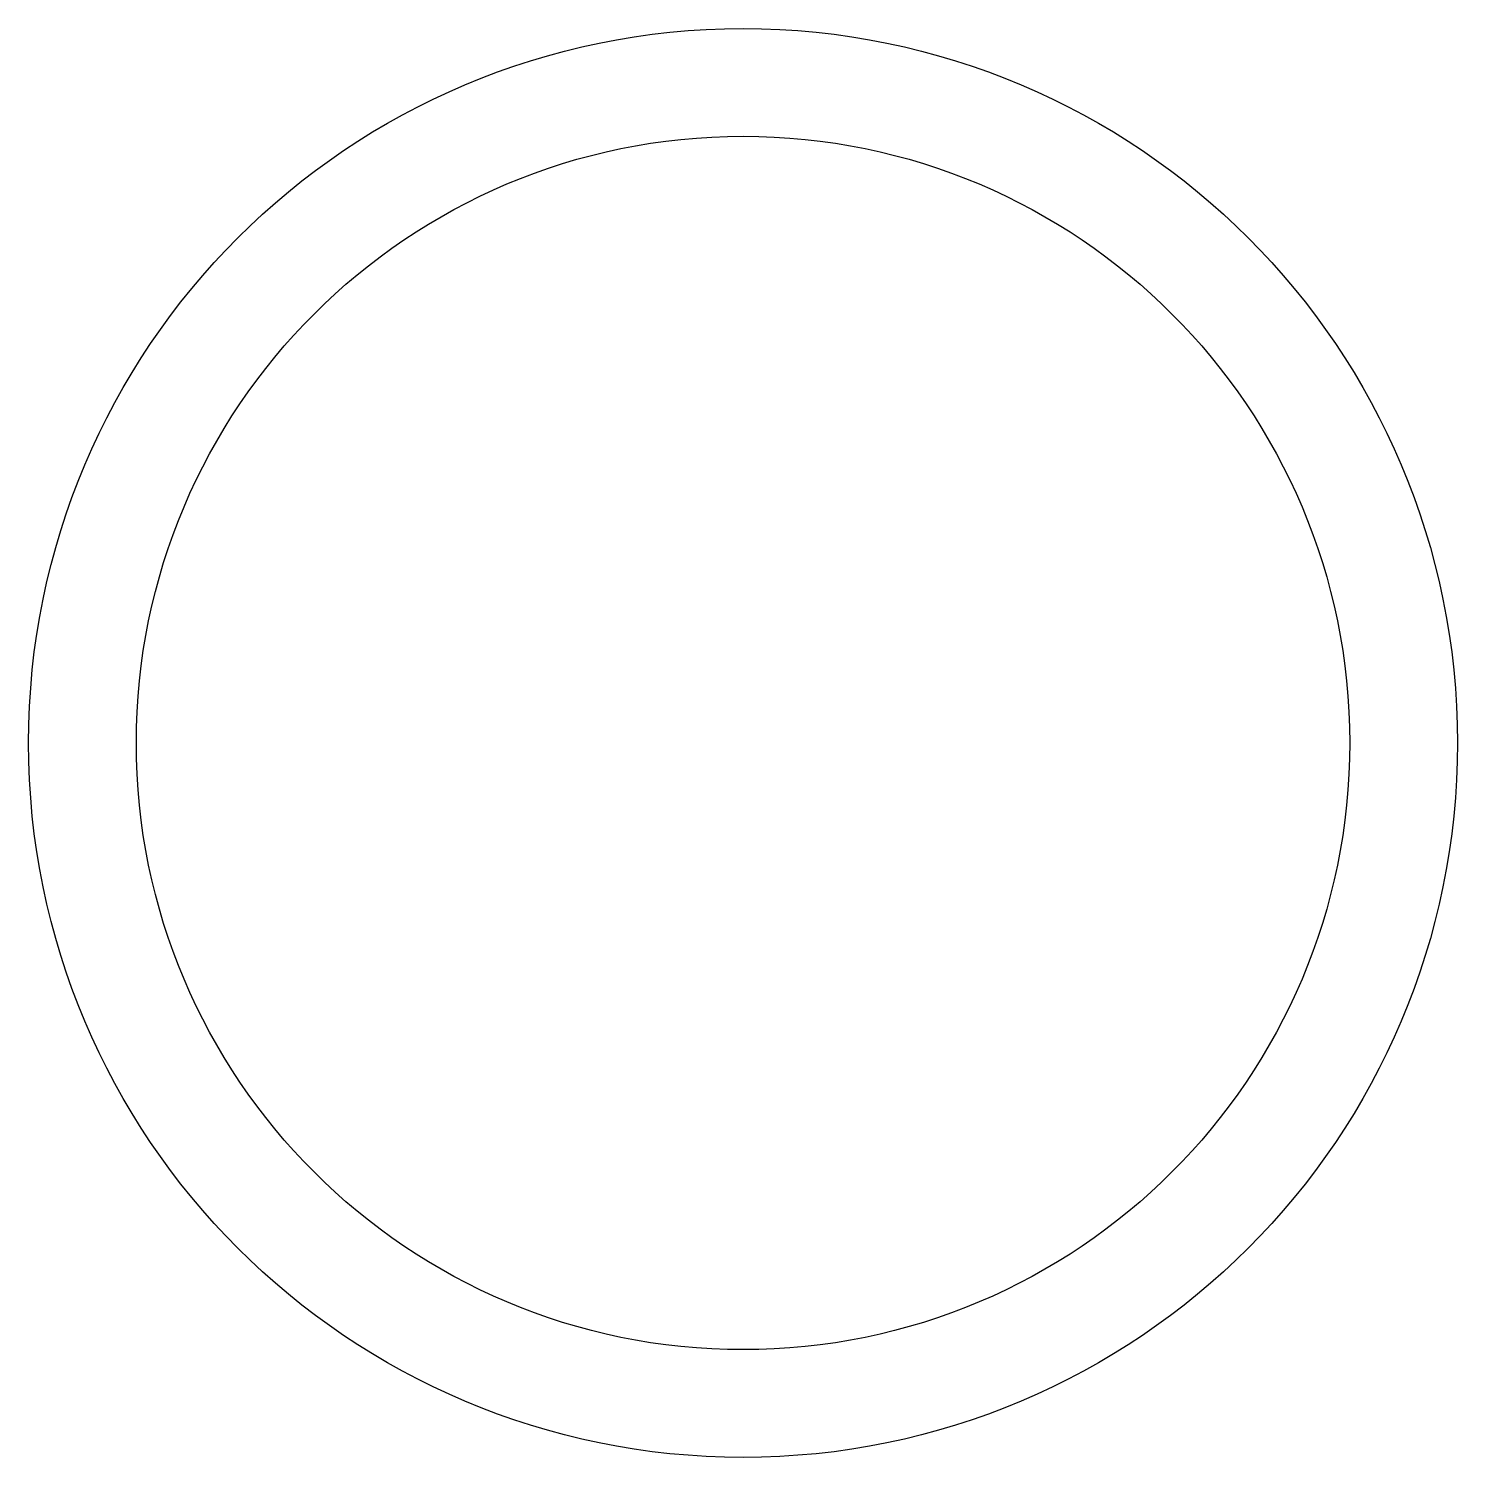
# Model space of a CAD drawing. Extents: x -101192.5 to -101162, y -6796.2 to -6765.7.
import ezdxf

# ---------------------------------------------------------------- set-up
doc = ezdxf.new("R2010")
doc.units = 0
doc.header["$LTSCALE"] = 0.1
doc.layers.get('0').update_dxf_attribs({"linetype": 'CONTINUOUS'})

msp = doc.modelspace()

# ---------------------------------------------------------------- linework, layer by layer
at = {"ltscale": 0.1}
for radius in [15.25, 12.95]:
    msp.add_circle((-101177.28, -6780.989), radius, dxfattribs=at)

doc.saveas('drawing.dxf')
